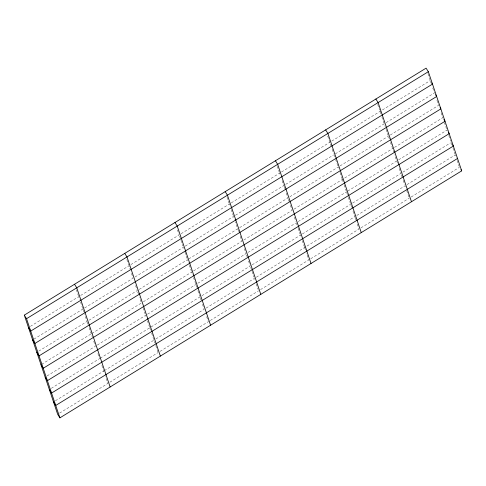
<?xml version="1.0" encoding="UTF-8"?>
<svg xmlns="http://www.w3.org/2000/svg" width="486" height="486" viewBox="0 0 486 486"><rect width="100%" height="100%" fill="white"/><g stroke="black" fill="none" stroke-linecap="round" stroke-linejoin="round"><path stroke-width="0.36" stroke-dasharray="2.43 1.82" d="M30.405 326.349L78.696 296.66L79.619 299.412M80.627 295.476L128.918 265.787L130.078 269.232M130.849 264.597L179.14 234.914L177.056 228.712M181.071 233.723L229.368 204.035L230.291 206.793M231.3 202.85L279.59 173.162L280.051 174.541M281.522 171.977L329.812 142.289M331.744 141.098L430.262 80.536M33.929 339.137L133.091 278.18L131.001 271.984M135.023 276.996L183.313 247.307L184.006 249.373M185.245 246.116L233.535 216.434L234.465 219.186M235.467 215.243L283.757 185.555L281.673 179.358M285.689 184.37L333.341 155.077M335.273 153.892L384.207 123.809L385.137 126.56M386.139 122.624L434.429 92.935L432.346 86.739M38.746 351.135L87.037 321.453L84.722 314.563M88.968 320.262L137.259 290.573L135.175 284.377M139.19 289.389L187.487 259.7L188.41 262.458M188.775 258.91L237.709 228.827L235.388 221.944M239.641 227.642L287.931 197.954L285.847 191.757M289.863 196.763L338.153 167.081L339.082 169.833M340.085 165.89L388.381 136.202M390.313 135.017L438.603 105.328L436.513 99.132M41.632 364.324L91.21 333.846M91.854 333.451L141.432 302.972L139.579 297.462M143.364 301.782L191.654 272.099L192.584 274.851M193.586 270.909L241.882 241.22L239.792 235.024M243.814 240.035L292.104 210.347L290.251 204.837M294.036 209.162L392.548 148.601M394.48 147.41L442.77 117.727L440.687 111.525M47.087 375.927L95.384 346.239L93.294 340.042M97.309 345.054L145.606 315.365L146.298 317.431M147.537 314.181L195.828 284.492M197.759 283.302L246.05 253.619L243.966 247.423M247.982 252.428L295.628 223.141M298.204 221.555L346.5 191.867M347.788 191.077L396.722 160.994L394.638 154.797M398.654 159.809L446.944 130.12L447.642 132.186M51.261 388.326L99.551 358.638L97.467 352.441M100.195 358.243L149.129 328.159M151.061 326.969L200.001 296.885M201.933 295.701L250.223 266.012L248.139 259.816M252.155 264.827L300.445 235.139L301.375 237.891M302.377 233.948L350.667 204.266M352.599 203.075L400.895 173.387L398.806 167.19M402.827 172.202L450.473 142.908M55.434 400.719L103.725 371.031M104.369 370.636L153.947 340.157L154.876 342.909M155.878 338.967L204.169 309.284L202.085 303.088M206.1 308.094L254.397 278.405L255.089 280.477M256.322 277.22L354.841 216.659L352.757 210.462M356.773 215.474L405.063 185.786L405.761 187.851M406.995 184.595L455.285 154.913L456.214 157.664M59.602 413.112L107.892 383.424L105.577 376.541M109.824 382.239L158.12 352.55M160.052 351.366L208.342 321.677L206.258 315.481M210.274 320.493L258.564 290.804M260.496 289.613L308.786 259.931L306.472 253.042M310.718 258.74L359.014 229.052L356.924 222.855M360.946 227.867L409.236 198.179M411.168 196.994L459.458 167.305M427.941 73.653L430.025 79.85M430.493 81.229L431.416 83.981M444.398 122.545L446.482 128.741M448.797 135.63L450.65 141.14M451.117 142.513L452.041 145.271M452.97 148.023L455.054 154.22M457.144 160.416L459.227 166.619M377.719 104.526L379.572 110.036M380.034 111.416L380.963 114.167M381.887 116.919L383.976 123.122M386.06 129.319L388.144 135.515M388.612 136.894L389.304 138.96M390.465 142.404L393.709 152.045M396.953 161.68L397.414 163.059M401.357 174.766L402.05 176.831M403.21 180.276L404.601 184.407M406.685 190.603L408.775 196.8M327.728 136.092L330.972 145.733M332.132 149.172L333.518 153.309M333.985 154.682L334.678 156.747M335.607 159.505L337.691 165.702M340.012 172.585L342.095 178.787M342.326 179.474L343.256 182.226M344.179 184.984L346.269 191.18M346.731 192.559L347.423 194.625M348.353 197.377L350.436 203.573M350.898 204.952L351.828 207.704M355.072 217.345L356.001 220.103M277.269 166.279L279.359 172.475M283.994 186.247L284.918 188.999M288.392 199.333L289.091 201.398M294.419 217.236L295.81 221.367M296.272 222.746L296.97 224.811M298.131 228.25L300.214 234.452M302.298 240.649L304.388 246.845M304.619 247.532L305.542 250.29M227.047 197.152L229.131 203.348M231.221 209.545L233.304 215.741M237.94 229.514L238.632 231.579M246.511 254.992L247.21 257.064M250.685 267.391L253.929 277.032M256.25 283.915L258.102 289.425M179.607 236.287L182.851 245.928M184.935 252.125L187.019 258.327M189.34 265.21L191.423 271.407M193.507 277.603L195.597 283.806M196.058 285.179L196.757 287.244M197.911 290.689L199.764 296.199M200.232 297.578L201.155 300.33M126.834 259.591L128.687 265.095M137.726 291.952L138.419 294.018M143.054 307.79L145.138 313.986M147.458 320.875L149.542 327.072M149.773 327.764L150.703 330.516M151.632 333.268L153.716 339.471M155.799 345.668L157.889 351.864M76.375 289.771L78.465 295.974M80.548 302.171L82.632 308.367M83.1 309.746L83.792 311.812M87.267 322.139L87.966 324.205M89.126 327.649L92.37 337.29M101.872 365.521L104.417 373.096"/><path stroke-width="0.73" d="M24.3 315.141L426.088 68.143L428.33 71.697L461.7 170.859L59.912 417.857L57.67 414.303L24.3 315.141L26.542 318.695L59.912 417.857M26.542 318.695L428.33 71.697M457.526 158.466L55.738 405.464L53.503 401.904M431.75 82.912L432.497 84.096L30.715 331.088L28.474 327.534M435.553 94.709L436.671 96.489L34.883 343.487L32.641 339.933M440.097 107.698L440.845 108.882L39.056 355.88L36.815 352.326M443.894 119.501L445.012 121.281L43.23 368.273L40.988 364.719M448.438 132.49L449.185 133.674L47.397 380.672L45.155 377.118M452.612 144.883L453.359 146.067L51.571 393.065L49.329 389.511M460.953 169.675L461.7 170.859M375.866 99.016L378.108 102.576L411.478 201.733M325.638 129.896L327.88 133.45L361.256 232.612M275.416 160.769L277.658 164.323L311.028 263.485M225.194 191.642L227.436 195.196L260.806 294.358M174.972 222.515L177.214 226.069L210.584 325.231M124.744 253.388L126.986 256.948L160.362 356.104M74.522 284.267L76.764 287.821L110.134 386.984"/></g></svg>
